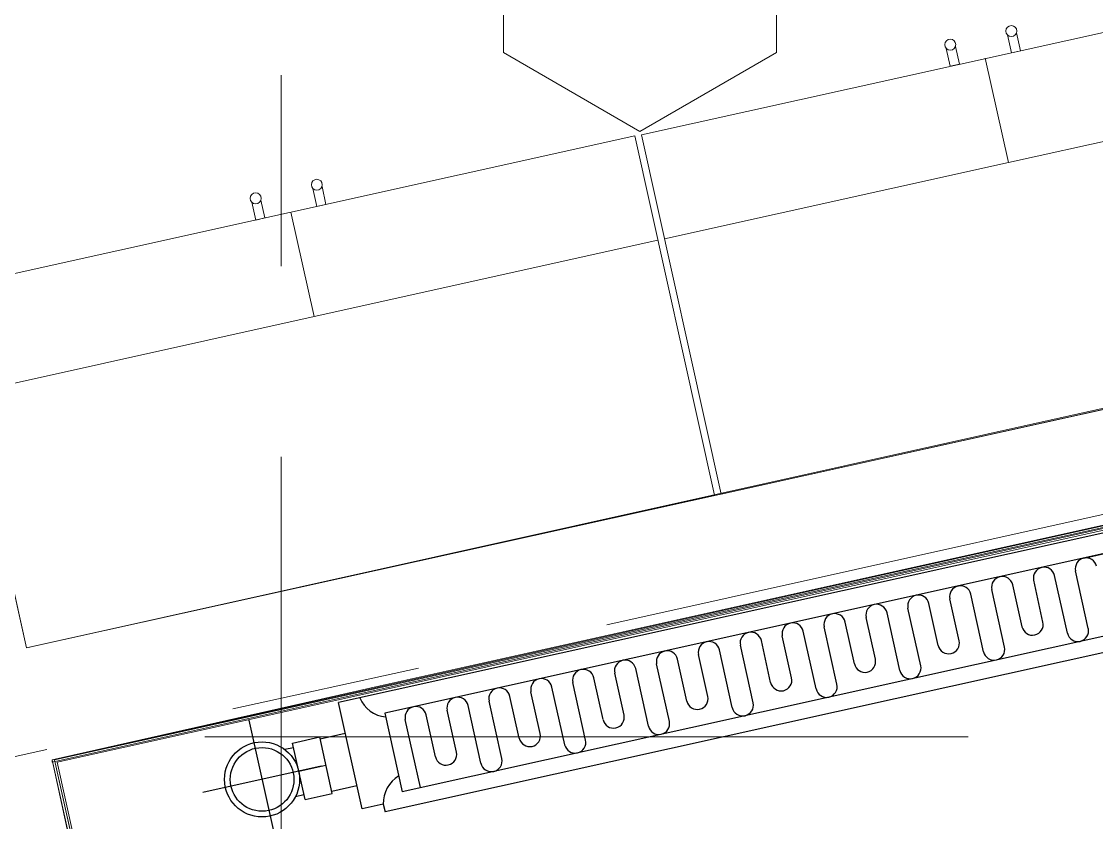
# Model space of a CAD drawing. Header units: inches. Extents: x 0.9 to 36.3, y 0.7 to 23.3.
# Drawn here: x 15.818 to 16.522, y 9.177 to 9.701 of the extents above; entities that cross this region are included whole.
import ezdxf

# ---------------------------------------------------------------- set-up
doc = ezdxf.new("R2010")
doc.units = ezdxf.units.IN
doc.layers.add('Baseboard heater', color=7, linetype='Continuous', true_color=0x581317)
for name, color, linetype, lineweight, true_color in [('Blocks', 7, 'Continuous', 5, 0x9a9c7f), ('Numbering Lights', 1, 'Continuous', 15, 0xff0000), ('PDF_Geometry', 7, 'Continuous', 9, 0x777777)]:
    doc.layers.add(name, color=color, linetype=linetype, lineweight=lineweight, true_color=true_color)

msp = doc.modelspace()

# ---------------------------------------------------------------- linework, layer by layer
at = {"layer": 'Baseboard heater', "linetype": 'ByBlock', "ltscale": 0.5}
for p, q in [((17.27004, 9.53139), (16.02528, 9.25535)), ((17.27264, 9.45361), (16.0558, 9.18376)), ((16.0407, 9.18581), (16.02528, 9.25535)), ((16.05558, 9.24848), (16.06699, 9.19704)), ((16.07891, 9.19968), (16.06902, 9.24426)), ((16.08883, 9.21987), (16.08274, 9.24731)), ((16.05465, 9.1889), (16.0407, 9.18581)), ((16.05465, 9.1889), (16.0558, 9.18376))]:
    msp.add_line(p, q, dxfattribs=at)
at = {"layer": 'Baseboard heater', "linetype": 'ByBlock', "ltscale": 0.3}
for p, q in [((17.24547, 9.51235), (16.05558, 9.24848)), ((17.25688, 9.46091), (16.06699, 9.19704)), ((16.51334, 9.34999), (16.7877, 9.41083)), ((16.48665, 9.30809), (16.48057, 9.33553)), ((16.50265, 9.30085), (16.49428, 9.33857)), ((16.51637, 9.30389), (16.508, 9.34161)), ((16.4615, 9.29172), (16.45313, 9.32944)), ((16.47293, 9.30505), (16.46685, 9.33249)), ((16.43178, 9.29592), (16.42569, 9.32336)), ((16.44778, 9.28868), (16.43941, 9.3264)), ((16.40662, 9.27955), (16.39826, 9.31727)), ((16.41806, 9.29288), (16.41197, 9.32032)), ((16.36319, 9.28071), (16.3571, 9.30815)), ((16.37691, 9.28375), (16.37082, 9.31119)), ((16.3929, 9.27651), (16.38454, 9.31423)), ((16.33803, 9.26434), (16.32967, 9.30206)), ((16.35175, 9.26738), (16.34338, 9.30511)), ((16.30831, 9.26854), (16.30223, 9.29598)), ((16.32203, 9.27159), (16.31595, 9.29902)), ((16.26716, 9.25942), (16.26108, 9.28685)), ((16.28316, 9.25217), (16.27479, 9.2899)), ((16.29688, 9.25521), (16.28851, 9.29294)), ((16.24201, 9.24304), (16.23364, 9.28077)), ((16.25344, 9.25638), (16.24736, 9.28381)), ((16.21229, 9.24725), (16.2062, 9.27468)), ((16.22829, 9.24), (16.21992, 9.27773)), ((16.17342, 9.22783), (16.16505, 9.26556)), ((16.18713, 9.23088), (16.17877, 9.2686)), ((16.19857, 9.24421), (16.19249, 9.27164)), ((16.1437, 9.23204), (16.13761, 9.25947)), ((16.15742, 9.23508), (16.15133, 9.26252)), ((16.11854, 9.21567), (16.11018, 9.25339)), ((16.13226, 9.21871), (16.1239, 9.25643)), ((16.10254, 9.22291), (16.09646, 9.25035)), ((15.96667, 9.24379), (15.98384, 9.16637)), ((15.99515, 9.22892), (16.01299, 9.23287)), ((16.0212, 9.19584), (16.01299, 9.23287)), ((16.02975, 9.23515), (16.01329, 9.2315)), ((15.99584, 9.22583), (15.99022, 9.22459)), ((16.00337, 9.19188), (15.99515, 9.22892)), ((16.01397, 9.21366), (15.93655, 9.19649)), ((15.99926, 9.2104), (16.0171, 9.21436)), ((16.00268, 9.19497), (15.99707, 9.19372)), ((16.00337, 9.19188), (16.0212, 9.19584)), ((16.03736, 9.20086), (16.0209, 9.19721))]:
    msp.add_line(p, q, dxfattribs=at)
at = {"layer": 'Baseboard heater', "linetype": 'ByBlock', "ltscale": 0.5}
for radius in [0.02459, 0.02086]:
    msp.add_circle((15.97526, 9.20508), radius, dxfattribs=at)
at = {"layer": 'Baseboard heater', "linetype": 'ByBlock', "ltscale": 0.3}
for centre, start, end in [((16.51486, 9.34313), 12.50366, 192.50366), ((16.48742, 9.33705), 12.50366, 192.50366), ((16.45999, 9.33096), 12.50366, 192.50366), ((16.43255, 9.32488), 12.50366, 192.50366), ((16.40512, 9.3188), 12.50366, 192.50366), ((16.37768, 9.31271), 12.50366, 192.50366), ((16.32281, 9.30054), 12.50366, 192.50366), ((16.35024, 9.30663), 12.50366, 192.50366), ((16.47979, 9.30657), 192.50366, 12.50366), ((16.29537, 9.29446), 12.50366, 192.50366), ((16.50951, 9.30237), 192.50366, 12.50366), ((16.26794, 9.28837), 12.50366, 192.50366), ((16.42492, 9.2944), 192.50366, 12.50366), ((16.2405, 9.28229), 12.50366, 192.50366), ((16.45464, 9.2902), 192.50366, 12.50366), ((16.21306, 9.27621), 12.50366, 192.50366), ((16.37005, 9.28223), 192.50366, 12.50366), ((16.39976, 9.27803), 192.50366, 12.50366), ((16.18563, 9.27012), 12.50366, 192.50366), ((16.15819, 9.26404), 12.50366, 192.50366), ((16.31517, 9.27006), 192.50366, 12.50366), ((16.34489, 9.26586), 192.50366, 12.50366), ((16.10332, 9.25187), 12.50366, 192.50366), ((16.13075, 9.25795), 12.50366, 192.50366), ((16.2603, 9.2579), 192.50366, 12.50366), ((16.29002, 9.25369), 192.50366, 12.50366), ((16.20543, 9.24573), 192.50366, 12.50366), ((16.23515, 9.24152), 192.50366, 12.50366), ((16.15056, 9.23356), 192.50366, 12.50366), ((16.18027, 9.22935), 192.50366, 12.50366), ((16.09568, 9.22139), 192.50366, 12.50366), ((16.1254, 9.21719), 192.50366, 12.50366)]:
    msp.add_arc(centre, 0.00703, start, end, dxfattribs=at)
at = {"layer": 'Baseboard heater', "linetype": 'ByBlock', "ltscale": 0.5}
for centre, radius, start, end in [((16.05803, 9.26627), 0.02036, 202.61055, 264.6635), ((16.07588, 9.24578), 0.00703, 12.50366, 192.50366), ((16.075, 9.18975), 0.02036, 120.34382, 182.39677)]:
    msp.add_arc(centre, radius, start, end, dxfattribs=at)
at = {"layer": 'Blocks', "linetype": 'ByBlock'}
for p, q in [((16.44888, 9.67745), (16.46407, 9.60912)), ((16.46407, 9.60912), (16.6893, 9.65909)), ((16.46407, 9.60912), (16.23879, 9.55914)), ((15.99408, 9.57654), (16.00927, 9.50821)), ((16.00927, 9.50821), (16.23449, 9.55818)), ((16.00927, 9.50821), (15.78399, 9.45822))]:
    msp.add_line(p, q, dxfattribs=at)
for points in [[(16.67419, 9.72718), (16.22368, 9.62722), (16.27588, 9.39195), (16.72639, 9.49191)], [(16.21933, 9.62652), (15.76882, 9.52656), (15.82102, 9.29129), (16.27153, 9.39125)]]:
    msp.add_lwpolyline(points, close=True, dxfattribs=at)
for points in [[(16.46336, 9.69269), (16.46596, 9.68098), (16.47196, 9.68231), (16.46937, 9.69402)], [(16.42331, 9.6838), (16.42591, 9.67209), (16.43192, 9.67342), (16.42932, 9.68513)], [(16.0085, 9.59202), (16.0111, 9.58031), (16.0171, 9.58165), (16.01451, 9.59336)], [(15.96845, 9.58314), (15.97105, 9.57143), (15.97706, 9.57276), (15.97446, 9.58447)]]:
    msp.add_lwpolyline(points, dxfattribs=at)
for centre in [(16.46596, 9.69516), (16.42592, 9.68627), (16.0111, 9.5945), (15.97106, 9.58561)]:
    msp.add_circle(centre, 0.00359, dxfattribs=at)
at = {"layer": 'Numbering Lights', "linetype": 'ByBlock', "ltscale": 0.001}
msp.add_lwpolyline([(16.2227, 9.83598), (16.13329, 9.78436), (16.13329, 9.68111), (16.2227, 9.62949), (16.31211, 9.68111), (16.31211, 9.78436)], close=True, dxfattribs=at)
at = {"layer": 'PDF_Geometry', "linetype": 'ByBlock'}
for p, q in [((15.82102, 9.29129), (17.43262, 9.64961)), ((17.43262, 9.64794), (15.82102, 9.29129))]:
    msp.add_line(p, q, dxfattribs=at)
msp.add_lwpolyline([(17.43262, 9.64461), (17.44762, 9.57628), (16.05268, 9.26629), (15.83769, 9.21796), (15.86269, 9.10296), (15.83769, 9.0963), (15.77269, 9.08296), (15.13105, 11.96785), (15.22271, 11.98785), (15.74103, 12.10451), (15.76103, 12.01451), (15.24271, 11.89785), (15.82102, 9.29129), (17.43262, 9.64794)], close=True, dxfattribs=at)
for points in [[(15.98768, 9.54128), (15.98768, 9.66627)], [(15.83769, 9.21796), (17.44762, 9.57628), (17.44929, 9.57461), (15.83936, 9.21796), (15.95602, 8.69298)], [(15.91769, 8.85631), (15.83769, 9.21796), (15.83769, 9.21629), (17.44929, 9.57461), (17.44929, 9.57294), (15.84102, 9.21629), (15.95602, 8.69631), (16.91265, 8.69631), (16.91265, 8.69465), (16.91265, 8.69298), (15.95435, 8.69298), (15.95435, 8.69465), (16.91265, 8.69465), (15.95602, 8.69465), (15.83936, 9.21796)], [(15.98768, 8.9163), (15.98768, 9.41628)], [(16.20101, 9.30629), (16.68765, 9.41462)], [(15.82102, 9.29129), (15.82102, 9.29129)], [(15.82102, 9.29129), (15.82102, 9.29129)], [(15.82269, 9.29129), (15.82269, 9.29129)], [(15.95602, 9.25129), (16.07768, 9.27796)], [(15.93768, 9.23296), (16.43766, 9.23296)], [(15.34604, 9.1163), (15.83436, 9.22462)]]:
    msp.add_lwpolyline(points, dxfattribs=at)

doc.saveas('drawing.dxf')
